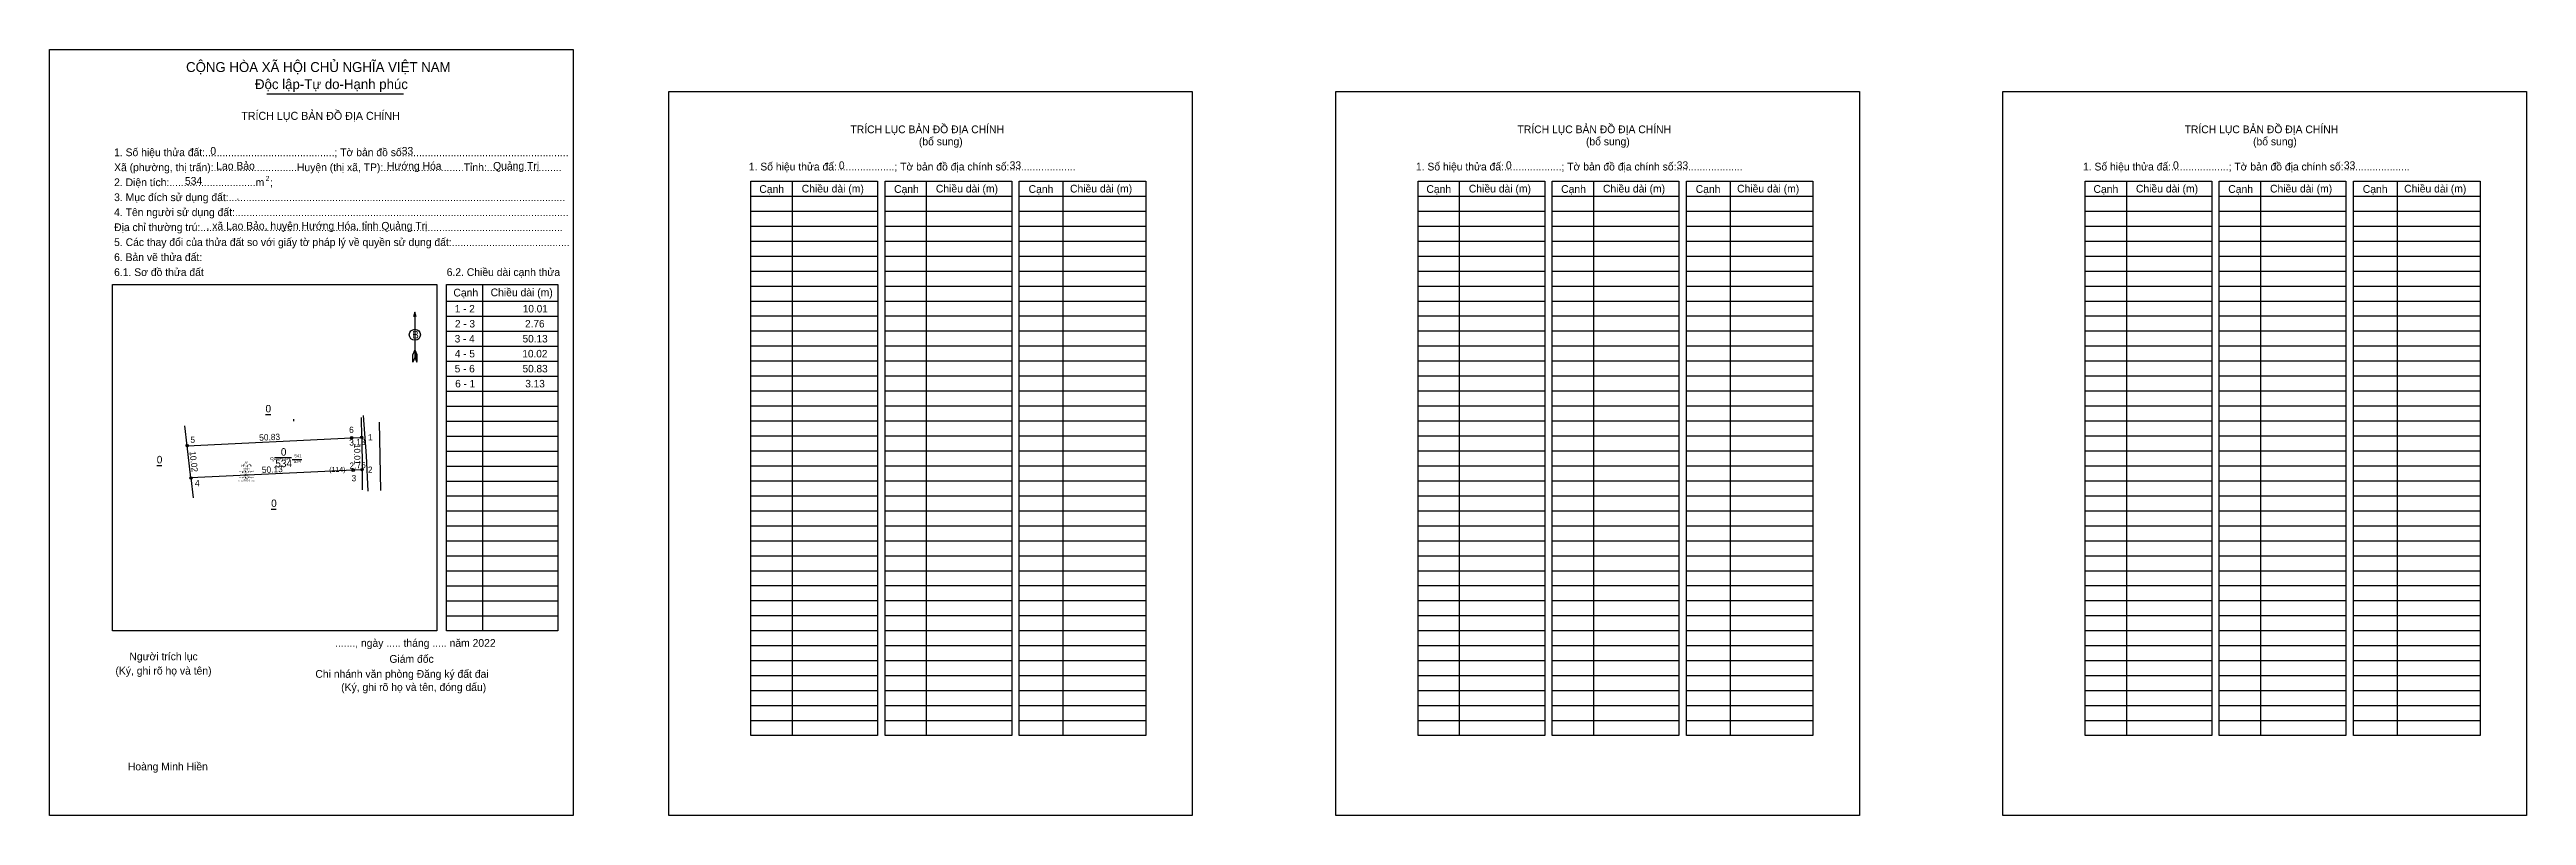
# Model space of a CAD drawing. Extents: x 537731 to 538496, y 1836963 to 1837200.
import ezdxf

# ---------------------------------------------------------------- set-up
doc = ezdxf.new("R2010")
doc.units = 0
for name, color, linetype in [('Level 1', 7, 'Continuous'), ('Level 10', 7, 'Continuous'), ('Level 11', 7, 'Continuous'), ('Level 13', 7, 'Continuous'), ('Level 15', 7, 'Continuous'), ('Level 2', 7, 'Continuous'), ('Level 22', 7, 'Continuous'), ('Level 27', 7, 'Continuous'), ('Level 36', 7, 'Continuous'), ('Level 40', 7, 'Continuous'), ('Level 49', 7, 'Continuous'), ('Level 52', 7, 'Continuous'), ('Level 6', 7, 'Continuous'), ('Level 9', 7, 'Continuous')]:
    doc.layers.add(name, color=color, linetype=linetype)

msp = doc.modelspace()

# ---------------------------------------------------------------- linework, layer by layer
at = {"layer": 'Level 1'}
for p, q in [((537730.69, 1837199.71), (537730.69, 1837199.71)), ((537921.92, 1837186.81), (537921.92, 1837186.81)), ((537960.05, 1837159.07), (537960.05, 1836987.88)), ((538001.47, 1837159.07), (538001.47, 1836987.88)), ((538043.66, 1837159.07), (538043.66, 1836987.88)), ((538166.07, 1837159.07), (538166.07, 1836987.88)), ((538207.49, 1837159.07), (538207.49, 1836987.88)), ((538249.68, 1837159.07), (538249.68, 1836987.88)), ((538372.08, 1837159.07), (538372.08, 1836987.88)), ((538413.51, 1837159.07), (538413.51, 1836987.88)), ((538455.7, 1837159.07), (538455.7, 1836987.88)), ((537947.32, 1837154.45), (537986.42, 1837154.45)), ((537988.75, 1837154.45), (538027.84, 1837154.45)), ((538030.17, 1837154.45), (538069.27, 1837154.45)), ((538153.34, 1837154.45), (538192.44, 1837154.45)), ((538194.76, 1837154.45), (538233.86, 1837154.45)), ((538236.19, 1837154.45), (538275.28, 1837154.45)), ((538359.36, 1837154.45), (538398.46, 1837154.45)), ((538400.78, 1837154.45), (538439.88, 1837154.45)), ((538442.21, 1837154.45), (538481.3, 1837154.45)), ((537947.32, 1837149.82), (537986.42, 1837149.82)), ((537947.32, 1837145.19), (537986.42, 1837145.19)), ((537988.75, 1837149.82), (538027.84, 1837149.82)), ((537988.75, 1837145.19), (538027.84, 1837145.19)), ((538030.17, 1837149.82), (538069.27, 1837149.82)), ((538030.17, 1837145.19), (538069.27, 1837145.19)), ((538153.34, 1837149.82), (538192.44, 1837149.82)), ((538153.34, 1837145.19), (538192.44, 1837145.19)), ((538194.76, 1837149.82), (538233.86, 1837149.82)), ((538194.76, 1837145.19), (538233.86, 1837145.19)), ((538236.19, 1837149.82), (538275.28, 1837149.82)), ((538236.19, 1837145.19), (538275.28, 1837145.19)), ((538359.36, 1837149.82), (538398.46, 1837149.82)), ((538359.36, 1837145.19), (538398.46, 1837145.19)), ((538400.78, 1837149.82), (538439.88, 1837149.82)), ((538400.78, 1837145.19), (538439.88, 1837145.19)), ((538442.21, 1837149.82), (538481.3, 1837149.82)), ((538442.21, 1837145.19), (538481.3, 1837145.19)), ((537947.32, 1837140.57), (537986.42, 1837140.57)), ((537947.32, 1837135.94), (537986.42, 1837135.94)), ((537988.75, 1837140.57), (538027.84, 1837140.57)), ((537988.75, 1837135.94), (538027.84, 1837135.94)), ((538030.17, 1837140.57), (538069.27, 1837140.57)), ((538030.17, 1837135.94), (538069.27, 1837135.94)), ((538153.34, 1837140.57), (538192.44, 1837140.57)), ((538153.34, 1837135.94), (538192.44, 1837135.94)), ((538194.76, 1837140.57), (538233.86, 1837140.57)), ((538194.76, 1837135.94), (538233.86, 1837135.94)), ((538236.19, 1837140.57), (538275.28, 1837140.57)), ((538236.19, 1837135.94), (538275.28, 1837135.94)), ((538359.36, 1837140.57), (538398.46, 1837140.57)), ((538359.36, 1837135.94), (538398.46, 1837135.94)), ((538400.78, 1837140.57), (538439.88, 1837140.57)), ((538400.78, 1837135.94), (538439.88, 1837135.94)), ((538442.21, 1837140.57), (538481.3, 1837140.57)), ((538442.21, 1837135.94), (538481.3, 1837135.94)), ((537947.32, 1837131.31), (537986.42, 1837131.31)), ((537988.75, 1837131.31), (538027.84, 1837131.31)), ((538030.17, 1837131.31), (538069.27, 1837131.31)), ((538153.34, 1837131.31), (538192.44, 1837131.31)), ((538194.76, 1837131.31), (538233.86, 1837131.31)), ((538236.19, 1837131.31), (538275.28, 1837131.31)), ((538359.36, 1837131.31), (538398.46, 1837131.31)), ((538400.78, 1837131.31), (538439.88, 1837131.31)), ((538442.21, 1837131.31), (538481.3, 1837131.31)), ((537750.15, 1837127.15), (537750.15, 1837127.15)), ((537853.33, 1837121.99), (537887.65, 1837121.99)), ((537864.44, 1837127.15), (537864.44, 1837020.2)), ((537947.32, 1837126.69), (537986.42, 1837126.69)), ((537947.32, 1837122.06), (537986.42, 1837122.06)), ((537988.75, 1837126.69), (538027.84, 1837126.69)), ((537988.75, 1837122.06), (538027.84, 1837122.06)), ((538030.17, 1837126.69), (538069.27, 1837126.69)), ((538030.17, 1837122.06), (538069.27, 1837122.06)), ((538153.34, 1837126.69), (538192.44, 1837126.69)), ((538153.34, 1837122.06), (538192.44, 1837122.06)), ((538194.76, 1837126.69), (538233.86, 1837126.69)), ((538194.76, 1837122.06), (538233.86, 1837122.06)), ((538236.19, 1837126.69), (538275.28, 1837126.69)), ((538236.19, 1837122.06), (538275.28, 1837122.06)), ((538359.36, 1837126.69), (538398.46, 1837126.69)), ((538359.36, 1837122.06), (538398.46, 1837122.06)), ((538400.78, 1837126.69), (538439.88, 1837126.69)), ((538400.78, 1837122.06), (538439.88, 1837122.06)), ((538442.21, 1837126.69), (538481.3, 1837126.69)), ((538442.21, 1837122.06), (538481.3, 1837122.06)), ((537843.51, 1837118.63), (537843.51, 1837104.63)), ((537853.33, 1837117.36), (537887.65, 1837117.36)), ((537853.33, 1837112.73), (537887.65, 1837112.73)), ((537947.32, 1837117.43), (537986.42, 1837117.43)), ((537947.32, 1837112.81), (537986.42, 1837112.81)), ((537988.75, 1837117.43), (538027.84, 1837117.43)), ((537988.75, 1837112.81), (538027.84, 1837112.81)), ((538030.17, 1837117.43), (538069.27, 1837117.43)), ((538030.17, 1837112.81), (538069.27, 1837112.81)), ((538153.34, 1837117.43), (538192.44, 1837117.43)), ((538153.34, 1837112.81), (538192.44, 1837112.81)), ((538194.76, 1837117.43), (538233.86, 1837117.43)), ((538194.76, 1837112.81), (538233.86, 1837112.81)), ((538236.19, 1837117.43), (538275.28, 1837117.43)), ((538236.19, 1837112.81), (538275.28, 1837112.81)), ((538359.36, 1837117.43), (538398.46, 1837117.43)), ((538359.36, 1837112.81), (538398.46, 1837112.81)), ((538400.78, 1837117.43), (538439.88, 1837117.43)), ((538400.78, 1837112.81), (538439.88, 1837112.81)), ((538442.21, 1837117.43), (538481.3, 1837117.43)), ((538442.21, 1837112.81), (538481.3, 1837112.81)), ((537842.89, 1837103.2), (537842.92, 1837105.52)), ((537843.51, 1837106.94), (537842.92, 1837105.52)), ((537843.51, 1837106.94), (537844.1, 1837105.52)), ((537843.51, 1837106.74), (537844.1, 1837105.31)), ((537843.51, 1837106.54), (537844.1, 1837105.11)), ((537843.51, 1837106.34), (537844.11, 1837104.9)), ((537843.51, 1837106.13), (537844.11, 1837104.69)), ((537843.51, 1837105.93), (537844.11, 1837104.48)), ((537843.51, 1837105.73), (537844.11, 1837104.28)), ((537843.51, 1837105.53), (537844.12, 1837104.07)), ((537843.51, 1837105.33), (537844.12, 1837103.86)), ((537843.51, 1837105.13), (537844.12, 1837103.65)), ((537843.51, 1837104.93), (537844.13, 1837103.45)), ((537844.13, 1837103.2), (537844.1, 1837105.52)), ((537853.33, 1837108.11), (537887.65, 1837108.11)), ((537947.32, 1837108.18), (537986.42, 1837108.18)), ((537988.75, 1837108.18), (538027.84, 1837108.18)), ((538030.17, 1837108.18), (538069.27, 1837108.18)), ((538153.34, 1837108.18), (538192.44, 1837108.18)), ((538194.76, 1837108.18), (538233.86, 1837108.18)), ((538236.19, 1837108.18), (538275.28, 1837108.18)), ((538359.36, 1837108.18), (538398.46, 1837108.18)), ((538400.78, 1837108.18), (538439.88, 1837108.18)), ((538442.21, 1837108.18), (538481.3, 1837108.18)), ((537843.51, 1837104.63), (537842.89, 1837103.2)), ((537843.51, 1837104.63), (537844.13, 1837103.2)), ((537853.33, 1837103.48), (537887.65, 1837103.48)), ((537853.33, 1837098.85), (537887.65, 1837098.85)), ((537947.32, 1837103.55), (537986.42, 1837103.55)), ((537947.32, 1837098.92), (537986.42, 1837098.92)), ((537988.75, 1837103.55), (538027.84, 1837103.55)), ((537988.75, 1837098.92), (538027.84, 1837098.92)), ((538030.17, 1837103.55), (538069.27, 1837103.55)), ((538030.17, 1837098.92), (538069.27, 1837098.92)), ((538153.34, 1837103.55), (538192.44, 1837103.55)), ((538153.34, 1837098.92), (538192.44, 1837098.92)), ((538194.76, 1837103.55), (538233.86, 1837103.55)), ((538194.76, 1837098.92), (538233.86, 1837098.92)), ((538236.19, 1837103.55), (538275.28, 1837103.55)), ((538236.19, 1837098.92), (538275.28, 1837098.92)), ((538359.36, 1837103.55), (538398.46, 1837103.55)), ((538359.36, 1837098.92), (538398.46, 1837098.92)), ((538400.78, 1837103.55), (538439.88, 1837103.55)), ((538400.78, 1837098.92), (538439.88, 1837098.92)), ((538442.21, 1837103.55), (538481.3, 1837103.55)), ((538442.21, 1837098.92), (538481.3, 1837098.92)), ((537853.33, 1837094.23), (537887.65, 1837094.23)), ((537853.33, 1837089.6), (537887.65, 1837089.6)), ((537947.32, 1837094.3), (537986.42, 1837094.3)), ((537947.32, 1837089.67), (537986.42, 1837089.67)), ((537988.75, 1837094.3), (538027.84, 1837094.3)), ((537988.75, 1837089.67), (538027.84, 1837089.67)), ((538030.17, 1837094.3), (538069.27, 1837094.3)), ((538030.17, 1837089.67), (538069.27, 1837089.67)), ((538153.34, 1837094.3), (538192.44, 1837094.3)), ((538153.34, 1837089.67), (538192.44, 1837089.67)), ((538194.76, 1837094.3), (538233.86, 1837094.3)), ((538194.76, 1837089.67), (538233.86, 1837089.67)), ((538236.19, 1837094.3), (538275.28, 1837094.3)), ((538236.19, 1837089.67), (538275.28, 1837089.67)), ((538359.36, 1837094.3), (538398.46, 1837094.3)), ((538359.36, 1837089.67), (538398.46, 1837089.67)), ((538400.78, 1837094.3), (538439.88, 1837094.3)), ((538400.78, 1837089.67), (538439.88, 1837089.67)), ((538442.21, 1837094.3), (538481.3, 1837094.3)), ((538442.21, 1837089.67), (538481.3, 1837089.67)), ((537853.33, 1837084.97), (537887.65, 1837084.97)), ((537947.32, 1837085.04), (537986.42, 1837085.04)), ((537988.75, 1837085.04), (538027.84, 1837085.04)), ((538030.17, 1837085.04), (538069.27, 1837085.04)), ((538153.34, 1837085.04), (538192.44, 1837085.04)), ((538194.76, 1837085.04), (538233.86, 1837085.04)), ((538236.19, 1837085.04), (538275.28, 1837085.04)), ((538359.36, 1837085.04), (538398.46, 1837085.04)), ((538400.78, 1837085.04), (538439.88, 1837085.04)), ((538442.21, 1837085.04), (538481.3, 1837085.04)), ((537853.33, 1837080.35), (537887.65, 1837080.35)), ((537853.33, 1837075.72), (537887.65, 1837075.72)), ((537947.32, 1837080.42), (537986.42, 1837080.42)), ((537947.32, 1837075.79), (537986.42, 1837075.79)), ((537988.75, 1837080.42), (538027.84, 1837080.42)), ((537988.75, 1837075.79), (538027.84, 1837075.79)), ((538030.17, 1837080.42), (538069.27, 1837080.42)), ((538030.17, 1837075.79), (538069.27, 1837075.79)), ((538153.34, 1837080.42), (538192.44, 1837080.42)), ((538153.34, 1837075.79), (538192.44, 1837075.79)), ((538194.76, 1837080.42), (538233.86, 1837080.42)), ((538194.76, 1837075.79), (538233.86, 1837075.79)), ((538236.19, 1837080.42), (538275.28, 1837080.42)), ((538236.19, 1837075.79), (538275.28, 1837075.79)), ((538359.36, 1837080.42), (538398.46, 1837080.42)), ((538359.36, 1837075.79), (538398.46, 1837075.79)), ((538400.78, 1837080.42), (538439.88, 1837080.42)), ((538400.78, 1837075.79), (538439.88, 1837075.79)), ((538442.21, 1837080.42), (538481.3, 1837080.42)), ((538442.21, 1837075.79), (538481.3, 1837075.79)), ((537853.33, 1837071.09), (537887.65, 1837071.09)), ((537947.32, 1837071.16), (537986.42, 1837071.16)), ((537988.75, 1837071.16), (538027.84, 1837071.16)), ((538030.17, 1837071.16), (538069.27, 1837071.16)), ((538153.34, 1837071.16), (538192.44, 1837071.16)), ((538194.76, 1837071.16), (538233.86, 1837071.16)), ((538236.19, 1837071.16), (538275.28, 1837071.16)), ((538359.36, 1837071.16), (538398.46, 1837071.16)), ((538400.78, 1837071.16), (538439.88, 1837071.16)), ((538442.21, 1837071.16), (538481.3, 1837071.16)), ((537853.33, 1837066.46), (537887.65, 1837066.46)), ((537853.33, 1837061.84), (537887.65, 1837061.84)), ((537947.32, 1837066.54), (537986.42, 1837066.54)), ((537947.32, 1837061.91), (537986.42, 1837061.91)), ((537988.75, 1837066.54), (538027.84, 1837066.54)), ((537988.75, 1837061.91), (538027.84, 1837061.91)), ((538030.17, 1837066.54), (538069.27, 1837066.54)), ((538030.17, 1837061.91), (538069.27, 1837061.91)), ((538153.34, 1837066.54), (538192.44, 1837066.54)), ((538153.34, 1837061.91), (538192.44, 1837061.91)), ((538194.76, 1837066.54), (538233.86, 1837066.54)), ((538194.76, 1837061.91), (538233.86, 1837061.91)), ((538236.19, 1837066.54), (538275.28, 1837066.54)), ((538236.19, 1837061.91), (538275.28, 1837061.91)), ((538359.36, 1837066.54), (538398.46, 1837066.54)), ((538359.36, 1837061.91), (538398.46, 1837061.91)), ((538400.78, 1837066.54), (538439.88, 1837066.54)), ((538400.78, 1837061.91), (538439.88, 1837061.91)), ((538442.21, 1837066.54), (538481.3, 1837066.54)), ((538442.21, 1837061.91), (538481.3, 1837061.91)), ((537853.33, 1837057.21), (537887.65, 1837057.21)), ((537853.33, 1837052.58), (537887.65, 1837052.58)), ((537947.32, 1837057.28), (537986.42, 1837057.28)), ((537947.32, 1837052.66), (537986.42, 1837052.66)), ((537988.75, 1837057.28), (538027.84, 1837057.28)), ((537988.75, 1837052.66), (538027.84, 1837052.66)), ((538030.17, 1837057.28), (538069.27, 1837057.28)), ((538030.17, 1837052.66), (538069.27, 1837052.66)), ((538153.34, 1837057.28), (538192.44, 1837057.28)), ((538153.34, 1837052.66), (538192.44, 1837052.66)), ((538194.76, 1837057.28), (538233.86, 1837057.28)), ((538194.76, 1837052.66), (538233.86, 1837052.66)), ((538236.19, 1837057.28), (538275.28, 1837057.28)), ((538236.19, 1837052.66), (538275.28, 1837052.66)), ((538359.36, 1837057.28), (538398.46, 1837057.28)), ((538359.36, 1837052.66), (538398.46, 1837052.66)), ((538400.78, 1837057.28), (538439.88, 1837057.28)), ((538400.78, 1837052.66), (538439.88, 1837052.66)), ((538442.21, 1837057.28), (538481.3, 1837057.28)), ((538442.21, 1837052.66), (538481.3, 1837052.66)), ((537853.33, 1837047.96), (537887.65, 1837047.96)), ((537947.32, 1837048.03), (537986.42, 1837048.03)), ((537988.75, 1837048.03), (538027.84, 1837048.03)), ((538030.17, 1837048.03), (538069.27, 1837048.03)), ((538153.34, 1837048.03), (538192.44, 1837048.03)), ((538194.76, 1837048.03), (538233.86, 1837048.03)), ((538236.19, 1837048.03), (538275.28, 1837048.03)), ((538359.36, 1837048.03), (538398.46, 1837048.03)), ((538400.78, 1837048.03), (538439.88, 1837048.03)), ((538442.21, 1837048.03), (538481.3, 1837048.03)), ((537853.33, 1837043.33), (537887.65, 1837043.33)), ((537853.33, 1837038.7), (537887.65, 1837038.7)), ((537947.32, 1837043.4), (537986.42, 1837043.4)), ((537947.32, 1837038.77), (537986.42, 1837038.77)), ((537988.75, 1837043.4), (538027.84, 1837043.4)), ((537988.75, 1837038.77), (538027.84, 1837038.77)), ((538030.17, 1837043.4), (538069.27, 1837043.4)), ((538030.17, 1837038.77), (538069.27, 1837038.77)), ((538153.34, 1837043.4), (538192.44, 1837043.4)), ((538153.34, 1837038.77), (538192.44, 1837038.77)), ((538194.76, 1837043.4), (538233.86, 1837043.4)), ((538194.76, 1837038.77), (538233.86, 1837038.77)), ((538236.19, 1837043.4), (538275.28, 1837043.4)), ((538236.19, 1837038.77), (538275.28, 1837038.77)), ((538359.36, 1837043.4), (538398.46, 1837043.4)), ((538359.36, 1837038.77), (538398.46, 1837038.77)), ((538400.78, 1837043.4), (538439.88, 1837043.4)), ((538400.78, 1837038.77), (538439.88, 1837038.77)), ((538442.21, 1837043.4), (538481.3, 1837043.4)), ((538442.21, 1837038.77), (538481.3, 1837038.77)), ((537853.33, 1837034.08), (537887.65, 1837034.08)), ((537853.33, 1837029.45), (537887.65, 1837029.45)), ((537947.32, 1837034.15), (537986.42, 1837034.15)), ((537947.32, 1837029.52), (537986.42, 1837029.52)), ((537988.75, 1837034.15), (538027.84, 1837034.15)), ((537988.75, 1837029.52), (538027.84, 1837029.52)), ((538030.17, 1837034.15), (538069.27, 1837034.15)), ((538030.17, 1837029.52), (538069.27, 1837029.52)), ((538153.34, 1837034.15), (538192.44, 1837034.15)), ((538153.34, 1837029.52), (538192.44, 1837029.52)), ((538194.76, 1837034.15), (538233.86, 1837034.15)), ((538194.76, 1837029.52), (538233.86, 1837029.52)), ((538236.19, 1837034.15), (538275.28, 1837034.15)), ((538236.19, 1837029.52), (538275.28, 1837029.52)), ((538359.36, 1837034.15), (538398.46, 1837034.15)), ((538359.36, 1837029.52), (538398.46, 1837029.52)), ((538400.78, 1837034.15), (538439.88, 1837034.15)), ((538400.78, 1837029.52), (538439.88, 1837029.52)), ((538442.21, 1837034.15), (538481.3, 1837034.15)), ((538442.21, 1837029.52), (538481.3, 1837029.52)), ((537853.33, 1837024.82), (537887.65, 1837024.82)), ((537947.32, 1837024.89), (537986.42, 1837024.89)), ((537988.75, 1837024.89), (538027.84, 1837024.89)), ((538030.17, 1837024.89), (538069.27, 1837024.89)), ((538153.34, 1837024.89), (538192.44, 1837024.89)), ((538194.76, 1837024.89), (538233.86, 1837024.89)), ((538236.19, 1837024.89), (538275.28, 1837024.89)), ((538359.36, 1837024.89), (538398.46, 1837024.89)), ((538400.78, 1837024.89), (538439.88, 1837024.89)), ((538442.21, 1837024.89), (538481.3, 1837024.89)), ((537850.25, 1837020.2), (537850.25, 1837020.2)), ((537947.32, 1837020.27), (537986.42, 1837020.27)), ((537947.32, 1837015.64), (537986.42, 1837015.64)), ((537988.75, 1837020.27), (538027.84, 1837020.27)), ((537988.75, 1837015.64), (538027.84, 1837015.64)), ((538030.17, 1837020.27), (538069.27, 1837020.27)), ((538030.17, 1837015.64), (538069.27, 1837015.64)), ((538153.34, 1837020.27), (538192.44, 1837020.27)), ((538153.34, 1837015.64), (538192.44, 1837015.64)), ((538194.76, 1837020.27), (538233.86, 1837020.27)), ((538194.76, 1837015.64), (538233.86, 1837015.64)), ((538236.19, 1837020.27), (538275.28, 1837020.27)), ((538236.19, 1837015.64), (538275.28, 1837015.64)), ((538359.36, 1837020.27), (538398.46, 1837020.27)), ((538359.36, 1837015.64), (538398.46, 1837015.64)), ((538400.78, 1837020.27), (538439.88, 1837020.27)), ((538400.78, 1837015.64), (538439.88, 1837015.64)), ((538442.21, 1837020.27), (538481.3, 1837020.27)), ((538442.21, 1837015.64), (538481.3, 1837015.64)), ((537947.32, 1837011.01), (537986.42, 1837011.01)), ((537947.32, 1837006.39), (537986.42, 1837006.39)), ((537988.75, 1837011.01), (538027.84, 1837011.01)), ((537988.75, 1837006.39), (538027.84, 1837006.39)), ((538030.17, 1837011.01), (538069.27, 1837011.01)), ((538030.17, 1837006.39), (538069.27, 1837006.39)), ((538153.34, 1837011.01), (538192.44, 1837011.01)), ((538153.34, 1837006.39), (538192.44, 1837006.39)), ((538194.76, 1837011.01), (538233.86, 1837011.01)), ((538194.76, 1837006.39), (538233.86, 1837006.39)), ((538236.19, 1837011.01), (538275.28, 1837011.01)), ((538236.19, 1837006.39), (538275.28, 1837006.39)), ((538359.36, 1837011.01), (538398.46, 1837011.01)), ((538359.36, 1837006.39), (538398.46, 1837006.39)), ((538400.78, 1837011.01), (538439.88, 1837011.01)), ((538400.78, 1837006.39), (538439.88, 1837006.39)), ((538442.21, 1837011.01), (538481.3, 1837011.01)), ((538442.21, 1837006.39), (538481.3, 1837006.39)), ((537947.32, 1837001.76), (537986.42, 1837001.76)), ((537988.75, 1837001.76), (538027.84, 1837001.76)), ((538030.17, 1837001.76), (538069.27, 1837001.76)), ((538153.34, 1837001.76), (538192.44, 1837001.76)), ((538194.76, 1837001.76), (538233.86, 1837001.76)), ((538236.19, 1837001.76), (538275.28, 1837001.76)), ((538359.36, 1837001.76), (538398.46, 1837001.76)), ((538400.78, 1837001.76), (538439.88, 1837001.76)), ((538442.21, 1837001.76), (538481.3, 1837001.76)), ((537947.32, 1836997.13), (537986.42, 1836997.13)), ((537947.32, 1836992.51), (537986.42, 1836992.51)), ((537988.75, 1836997.13), (538027.84, 1836997.13)), ((537988.75, 1836992.51), (538027.84, 1836992.51)), ((538030.17, 1836997.13), (538069.27, 1836997.13)), ((538030.17, 1836992.51), (538069.27, 1836992.51)), ((538153.34, 1836997.13), (538192.44, 1836997.13)), ((538153.34, 1836992.51), (538192.44, 1836992.51)), ((538194.76, 1836997.13), (538233.86, 1836997.13)), ((538194.76, 1836992.51), (538233.86, 1836992.51)), ((538236.19, 1836997.13), (538275.28, 1836997.13)), ((538236.19, 1836992.51), (538275.28, 1836992.51)), ((538359.36, 1836997.13), (538398.46, 1836997.13)), ((538359.36, 1836992.51), (538398.46, 1836992.51)), ((538400.78, 1836997.13), (538439.88, 1836997.13)), ((538400.78, 1836992.51), (538439.88, 1836992.51)), ((538442.21, 1836997.13), (538481.3, 1836997.13)), ((538442.21, 1836992.51), (538481.3, 1836992.51)), ((537892.38, 1836963.18), (537892.38, 1836963.18)), ((538083.61, 1836963.18), (538083.61, 1836963.18))]:
    msp.add_line(p, q, dxfattribs=at)
for points in [[(537947.32, 1837159.07), (537986.42, 1837159.07), (537986.42, 1836987.88), (537947.32, 1836987.88)], [(537988.75, 1837159.07), (538027.84, 1837159.07), (538027.84, 1836987.88), (537988.75, 1836987.88)], [(538030.17, 1837159.07), (538069.27, 1837159.07), (538069.27, 1836987.88), (538030.17, 1836987.88)], [(538153.34, 1837159.07), (538192.44, 1837159.07), (538192.44, 1836987.88), (538153.34, 1836987.88)], [(538194.76, 1837159.07), (538233.86, 1837159.07), (538233.86, 1836987.88), (538194.76, 1836987.88)], [(538236.19, 1837159.07), (538275.28, 1837159.07), (538275.28, 1836987.88), (538236.19, 1836987.88)], [(538359.36, 1837159.07), (538398.46, 1837159.07), (538398.46, 1836987.88), (538359.36, 1836987.88)], [(538400.78, 1837159.07), (538439.88, 1837159.07), (538439.88, 1836987.88), (538400.78, 1836987.88)], [(538442.21, 1837159.07), (538481.3, 1837159.07), (538481.3, 1836987.88), (538442.21, 1836987.88)], [(537750.15, 1837127.15), (537850.25, 1837127.15), (537850.25, 1837020.2), (537750.15, 1837020.2)], [(537853.33, 1837127.15), (537887.65, 1837127.15), (537887.65, 1837020.2), (537853.33, 1837020.2)]]:
    msp.add_lwpolyline(points, close=True, dxfattribs=at)
msp.add_lwpolyline([(537843.91, 1837117.14), (537843.51, 1837118.63), (537843.11, 1837117.14)], dxfattribs=at)
msp.add_circle((537843.51, 1837111.63), 1.71, dxfattribs=at)
at = {"layer": 'Level 10'}
msp.add_lwpolyline([(537774.37, 1837067.4), (537773.21, 1837077.35), (537823.98, 1837079.8), (537827.1, 1837079.95), (537827.19, 1837069.94), (537824.44, 1837069.81)], close=True, dxfattribs=at)
at = {"layer": 'Level 11'}
for centre in [(537773.21, 1837077.35), (537823.98, 1837079.8), (537827.1, 1837079.95), (537774.37, 1837067.4), (537774.37, 1837067.4), (537824.44, 1837069.81), (537827.19, 1837069.94)]:
    msp.add_circle(centre, 0.386, dxfattribs=at)
at = {"layer": 'Level 13'}
for p, q in [((537797.78, 1837186.04), (537839.99, 1837186.04)), ((537805.59, 1837073.14), (537808.61, 1837073.14))]:
    msp.add_line(p, q, dxfattribs=at)
at = {"layer": 'Level 2'}
for points in [[(537730.69, 1837199.72), (537892.37, 1837199.72), (537892.37, 1836963.18), (537730.69, 1836963.18)], [(537921.92, 1837186.81), (538083.61, 1837186.81), (538083.61, 1836963.18), (537921.92, 1836963.18)], [(538127.94, 1837186.81), (538289.63, 1837186.81), (538289.63, 1836963.18), (538127.94, 1836963.18)], [(538333.96, 1837186.81), (538495.65, 1837186.81), (538495.65, 1836963.18), (538333.96, 1836963.18)]]:
    msp.add_lwpolyline(points, close=True, dxfattribs=at)
at = {"layer": 'Level 22'}
for points in [[(537827.59, 1837086.65), (537828.49, 1837074.22), (537828.99, 1837063.35)], [(537833.03, 1837063.54), (537832.56, 1837084.68)]]:
    msp.add_lwpolyline(points, dxfattribs=at)
at = {"layer": 'Level 27'}
for p, q in [((537773.21, 1837077.35), (537772.5, 1837083.48)), ((537827.1, 1837079.95), (537827.05, 1837086.12)), ((537774.37, 1837067.4), (537775.09, 1837061.27)), ((537827.19, 1837069.94), (537827.25, 1837063.77))]:
    msp.add_line(p, q, dxfattribs=at)
at = {"layer": 'Level 40'}
for q in [(537805.98, 1837084.98), (537805.98, 1837085.61), (537805.98, 1837085.61)]:
    msp.add_line((537805.98, 1837085.61), q, dxfattribs=at)
at = {"layer": 'Level 9'}
for p, q in [((537797.39, 1837087.05), (537798.99, 1837087.05)), ((537763.8, 1837071.3), (537765.4, 1837071.3)), ((537800.4, 1837073.68), (537805.42, 1837073.68)), ((537799.13, 1837057.82), (537800.72, 1837057.82))]:
    msp.add_line(p, q, dxfattribs=at)

# ---------------------------------------------------------------- texts
at = {"layer": 'Level 1'}
for s, height, p in [('TRÍCH LỤC BẢN ĐỒ ĐỊA CHÍNH', 2.4678, (537789.9, 1837178.01)), ('TRÍCH LỤC BẢN ĐỒ ĐỊA CHÍNH', 2.3906, (537978.04, 1837173.88)), ('TRÍCH LỤC BẢN ĐỒ ĐỊA CHÍNH', 2.3906, (538184.05, 1837173.88)), ('TRÍCH LỤC BẢN ĐỒ ĐỊA CHÍNH', 2.3906, (538390.07, 1837173.88)), ('1. Số hiệu thửa đất:.............................................; Tờ bản đồ số:.........................................................', 2.39058, (537750.63, 1837166.79)), ('(bổ sung)', 2.391, (537999.18, 1837170.13)), ('(bổ sung)', 2.391, (538205.2, 1837170.13)), ('(bổ sung)', 2.391, (538411.21, 1837170.13)), ('Xã (phường, thị trấn):.............................Huyện (thị xã, TP):............................Tỉnh:..........................', 2.39058, (537750.63, 1837162.16)), ('2. Diện tích:..............................m  ;', 2.3906, (537750.63, 1837157.53)), ('2', 1.54, (537797.43, 1837159.15)), ('1. Số hiệu thửa đấ:....................; Tờ bản đồ địa chính số:.......................', 2.3906, (537946.65, 1837162.37)), ('1. Số hiệu thửa đấ:....................; Tờ bản đồ địa chính số:.......................', 2.3906, (538152.67, 1837162.37)), ('1. Số hiệu thửa đấ:....................; Tờ bản đồ địa chính số:.......................', 2.3906, (538358.69, 1837162.37)), ('4. Tên người sử dụng đất:....................................................................................................................', 2.39058, (537750.63, 1837148.28)), ('3. Mục đích sử dụng đất:.....................................................................................................................', 2.39058, (537750.63, 1837152.91)), ('Cạnh', 2.391, (537949.89, 1837155.45)), ('Chiều dài (m)', 2.3906, (537962.99, 1837155.57)), ('Cạnh', 2.391, (537991.51, 1837155.45)), ('Chiều dài (m)', 2.3906, (538004.42, 1837155.57)), ('Cạnh', 2.391, (538033.06, 1837155.45)), ('Chiều dài (m)', 2.3906, (538045.85, 1837155.57)), ('Cạnh', 2.391, (538155.91, 1837155.45)), ('Chiều dài (m)', 2.3906, (538169.02, 1837155.57)), ('Cạnh', 2.391, (538197.53, 1837155.45)), ('Chiều dài (m)', 2.3906, (538210.44, 1837155.57)), ('Cạnh', 2.391, (538239.08, 1837155.45)), ('Chiều dài (m)', 2.3906, (538251.86, 1837155.57)), ('Cạnh', 2.391, (538361.93, 1837155.45)), ('Chiều dài (m)', 2.3906, (538375.04, 1837155.57)), ('Cạnh', 2.391, (538403.55, 1837155.45)), ('Chiều dài (m)', 2.3906, (538416.46, 1837155.57)), ('Cạnh', 2.391, (538445.1, 1837155.45)), ('Chiều dài (m)', 2.3906, (538457.88, 1837155.57)), ('Địa chỉ thường trú:..............................................................................................................................', 2.39058, (537750.63, 1837143.65)), ('5. Các thay đổi của thửa đất so với giấy tờ pháp lý về quyền sử dụng đất:.........................................', 2.39058, (537750.63, 1837139.03)), ('6. Bản vẽ thửa đất:', 2.3906, (537750.63, 1837134.4)), ('6.1. Sơ đồ thửa đất', 2.3906, (537750.63, 1837129.77)), ('6.2. Chiều dài cạnh thửa', 2.3906, (537853.34, 1837129.78)), ('Cạnh', 2.391, (537855.42, 1837123.46)), ('Chiều dài (m)', 2.3906, (537866.91, 1837123.53)), ('B', 2.31, (537842.65, 1837110.5)), ('Người trích lục', 2.3906, (537755.34, 1837011.1)), ('......., ngày ..... tháng ..... năm 2022', 2.3906, (537818.87, 1837015.26)), ('(Ký, ghi rõ họ và tên)', 2.3906, (537751.05, 1837006.7)), ('Chi nhánh văn phòng Đăng ký đất đai', 2.3906, (537812.79, 1837005.7)), ('Giám đốc', 2.391, (537835.65, 1837010.33)), ('(Ký, ghi rõ họ và tên, đóng dấu)', 2.3906, (537820.75, 1837001.61)), ('Hoàng Minh Hiền', 2.3906, (537754.88, 1836977.1))]:
    msp.add_text(s, height=height, dxfattribs=at).set_placement(p)
at = {"layer": 'Level 13'}
for s, height, p in [('CỘNG HÒA XÃ HỘI CHỦ NGHĨA VIỆT NAM', 3.0538, (537772.85, 1837192.78)), ('Độc lập-Tự do-Hạnh phúc', 3.0538, (537794.14, 1837187.5)), ('0', 2.31, (537802.12, 1837074.3)), ('541', 0.964, (537806.33, 1837073.75)), ('ODT+CLN', 0.964, (537798.83, 1837072.92)), ('.', 2.31, (537799.33, 1837072.52)), ('534', 2.313, (537800.41, 1837070.75)), ('534', 0.964, (537806.09, 1837072.08)), ('(114)', 1.542, (537817.08, 1837069.26))]:
    msp.add_text(s, height=height, dxfattribs=at).set_placement(p)
at = {"layer": 'Level 15'}
for s, height, p in [('Công An Thị Trấn Lao Bảo', 0.3085, (537789.01, 1837066.32)), ('Công an tỉnh Quảng Trị', 0.3085, (537789.31, 1837069.29)), ('Công an tỉnh Quảng Trị', 0.3085, (537789.31, 1837067.43)), ('Nguyễn Kim Đính', 0.3085, (537789.85, 1837071.51)), ('Khóm Vĩnh Hoa', 0.3085, (537790.01, 1837071.14)), ('Khóm Vĩnh Hoa', 0.3085, (537790.01, 1837070.77)), ('Nguyễn Thị Lệ', 0.3085, (537790.14, 1837068.92)), ('08/10/1999', 0.308, (537790.45, 1837067.81)), ('08/06/2004', 0.308, (537790.46, 1837069.66)), ('29/12/2003', 0.308, (537790.46, 1837066.69)), ('197009028', 0.308, (537790.46, 1837070.03)), ('197121522', 0.308, (537790.48, 1837068.18)), ('18/06', 0.308, (537790.97, 1837067.06)), ('ODT', 0.308, (537791.03, 1837071.88)), ('1974', 0.308, (537791.03, 1837068.55)), ('1962', 0.308, (537791.05, 1837070.4)), ('340', 0.308, (537791.15, 1837072.25))]:
    msp.add_text(s, height=height, dxfattribs=at).set_placement(p)
at = {"layer": 'Level 36'}
for p in [(537797.39, 1837087.66), (537763.81, 1837071.92), (537799.13, 1837058.44)]:
    msp.add_text('0', height=2.31, dxfattribs=at).set_placement(p)
at = {"layer": 'Level 49'}
for s, rotation, p in [('10.02', 276.64799, (537773.89, 1837075.55)), ('50.83', 2.76277, (537795.49, 1837078.89)), ('3.13', 2.76132, (537823.29, 1837077.37)), ('10.01', 270.50677, (537824.73, 1837077.95)), ('50.13', 2.75622, (537796.3, 1837068.92)), ('2.76', 2.70651, (537823.36, 1837070.22))]:
    msp.add_text(s, height=1.928, rotation=rotation, dxfattribs=at).set_placement(p)
at = {"layer": 'Level 52'}
for s, p in [('1 - 2', (537855.83, 1837118.52)), ('10.01', (537876.84, 1837118.52)), ('2 - 3', (537855.9, 1837113.89)), ('2.76', (537877.55, 1837113.89)), ('3 - 4', (537855.81, 1837109.26)), ('4 - 5', (537855.87, 1837104.64)), ('50.13', (537876.78, 1837109.26)), ('10.02', (537876.71, 1837104.64)), ('5 - 6', (537855.82, 1837100.01)), ('6 - 1', (537855.96, 1837095.38)), ('50.83', (537876.78, 1837100.01)), ('3.13', (537877.63, 1837095.38))]:
    msp.add_text(s, height=2.313, dxfattribs=at).set_placement(p)
at = {"layer": 'Level 6'}
for s, height, p in [('0', 2.39, (537780.35, 1837167.21)), ('33', 2.391, (537839.45, 1837167.24)), ('534', 2.391, (537772.49, 1837157.96)), ('Lao Bảo', 2.391, (537782.17, 1837162.62)), ('Hướng Hóa', 2.391, (537834.9, 1837162.59)), ('Quảng Trị', 2.391, (537867.67, 1837162.6)), ('0', 2.39, (537974.45, 1837162.79)), ('33', 2.391, (538027.2, 1837162.8)), ('0', 2.39, (538180.47, 1837162.79)), ('33', 2.391, (538233.21, 1837162.8)), ('0', 2.39, (538386.48, 1837162.79)), ('33', 2.391, (538439.24, 1837162.8)), ('.', 2.39, (537788.38, 1837153.31)), (', xã Lao Bảo, huyện Hướng Hóa, tỉnh Quảng Trị', 2.3906, (537779.17, 1837144.09))]:
    msp.add_text(s, height=height, dxfattribs=at).set_placement(p)
at = {"layer": 'Level 9'}
for s, p in [('6', (537823.2, 1837081.3)), ('5', (537774.19, 1837078.27)), ('1', (537829.03, 1837079.01)), ('4', (537775.59, 1837064.84)), ('3', (537823.96, 1837066.38)), ('2', (537829.01, 1837069))]:
    msp.add_text(s, height=1.93, dxfattribs=at).set_placement(p)

doc.saveas('drawing.dxf')
